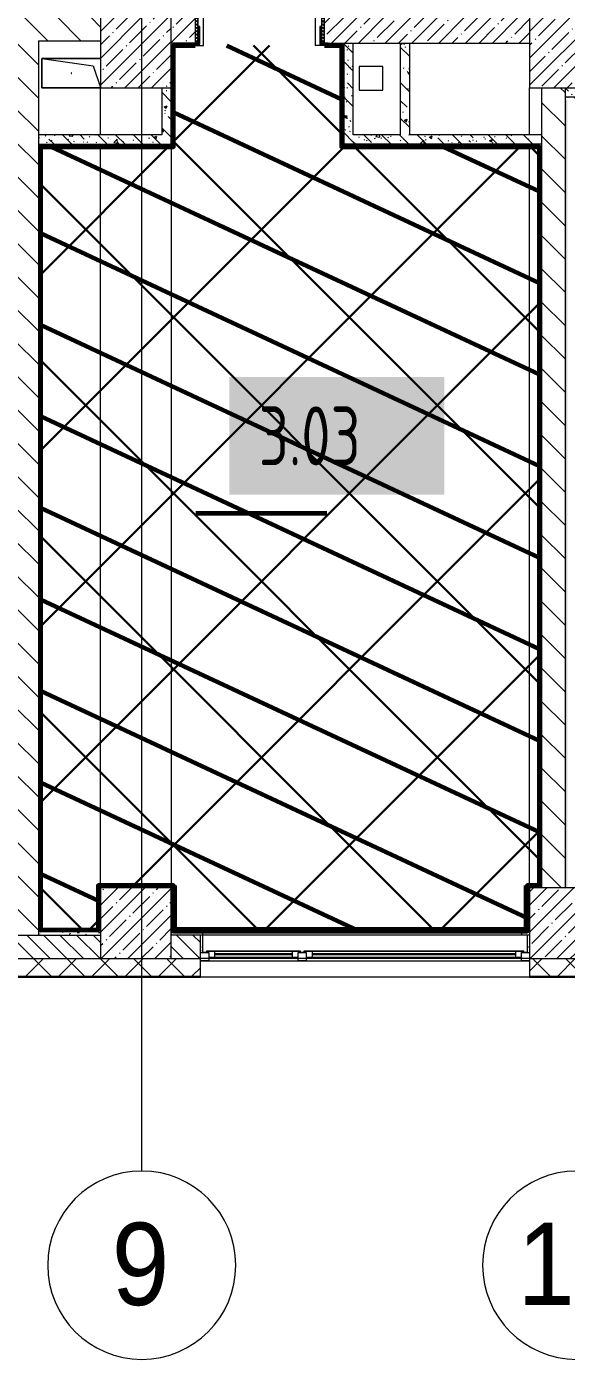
# Model space of a CAD drawing. Header units: millimetres. Extents: x -164500 to 426394, y -51911 to 102118.
# Drawn here: x 314158 to 318750, y -3506 to 7820 of the extents above; entities that cross this region are included whole.
import ezdxf

# ---------------------------------------------------------------- set-up
doc = ezdxf.new("R2010")
doc.units = ezdxf.units.MM
for name, color, linetype, lineweight in [('0) шлифовка', 5, 'Continuous', 60), ('1.4) Плинтус ПЛ-4', 6, 'Continuous', 60), ('5.3) Л-7 Линолеум 4 вып', 230, 'Continuous', 30), ('7.7) Плинтус', 222, 'Continuous', 90), ('A-DOOR-2', 7, 'Continuous', 5), ('A-DOOR-FRAM-2', 7, 'Continuous', 5), ('A-FLOR', 7, 'Continuous', 9), ('A-GENM', 7, 'Continuous', 9), ('A-GLAZ', 7, 'Continuous', 9), ('A-GLAZ-1', 7, 'Continuous', 5), ('A-WALL', 7, 'Continuous', 5), ('I-WALL', 7, 'Continuous', 5), ('S-COLS', 7, 'Continuous', 9), ('S-COLS-1', 7, 'Continuous', 5), ('Оси', 7, 'Continuous', 9), ('Оси-1', 7, 'Continuous', 20)]:
    doc.layers.add(name, color=color, linetype=linetype, lineweight=lineweight)
for name, color, linetype in [('2) защита вин плитк', 6, 'Continuous'), ('3.1) Наливной пол', 3, 'Continuous'), ('3.2.3) Нал-ой пол 4 вып', 3, 'Continuous')]:
    doc.layers.add(name, color=color, linetype=linetype)
for name, color, linetype, lineweight, true_color in [('A-DOOR-FRAM-1', 7, 'Continuous', 5, 0xc0c0c0), ('A-WALL-1', 9, 'Continuous', 5, 0x808080), ('A-WALL-FNSH-1', 9, 'Continuous', 5, 0x808080)]:
    doc.layers.add(name, color=color, linetype=linetype, lineweight=lineweight, true_color=true_color)
doc.styles.add('Arial', font='arial.ttf', dxfattribs={"width": 0.9, "height": 700})
doc.styles.add('СПДС', font='ГОСТ тип А.ttf', dxfattribs={"width": 0.9})
pattern_1 = [(135, (289227.4, 1e-08), (-141.4214, -141.4214), [])]
pattern_2 = [(135, (289227.4, 1e-08), (-150.8683, -150.8683), [213.36, -35.56, 7.112, -35.56]), (135, (289227.4, 150.77), (-150.8683, -150.8683), []), (50, (289227.4, 1e-08), (255.0577, -22.3145), [26.67, -293.37]), (355, (289227.4, 1e-08), (-49.3404, 267.4791), [21.336, -234.696]), (100.451, (289248.66, -1.86), (205.7195, 245.1636), [22.666, -249.326]), (46.184, (289227.4, 71.12), (379.511, -58.86), [40.005, -440.055]), (96.636, (289259.03, 66.2), (332.3634, 346.399), [33.999, -373.989]), (351.184, (289227.4, 71.12), (332.367, 346.3953), [32.004, -352.044]), (21, (289262.96, 53.34), (212.2602, -143.1711), [26.67, -293.37]), (326, (289262.96, 53.34), (86.5224, 257.8632), [21.336, -234.696]), (71.451, (289280.65, 41.4), (298.784, 114.6901), [22.666, -249.326]), (37.5, (289227.4, 1e-08), (4.32385, 118.3775), [6.706, -225.146, 6.706, -231.546, -235.585]), (37.5, (289227.4, 1e-08), (4.32385, 118.3775), [-470.103, 6.706, -228.879]), (7.5, (289227.4, 1e-08), (93.5476, 140.2533), [6.706, -129.134, 6.706, -219.812, -89.789]), (7.5, (289227.4, 1e-08), (93.5476, 140.2533), [-362.356, 6.706, -83.083]), (327.5, (289148.1, 1e-08), (189.82734, -8.0202), [6.706, -82.194, 6.706, -270.662, -368.046]), (327.5, (289148.1, 1e-08), (189.82734, -8.0202), [-366.268, 6.706, -361.34]), (317.5, (289112.54, 1e-08), (207.3811, 35.5976), [6.706, -108.864, 6.706, -177.495, -261.366]), (317.5, (289112.54, 1e-08), (207.3811, 35.5976), [-299.771, 6.706, -254.66])]
pattern_3 = [(0, (289227.4, 1e-08), (243.84, 60.96), [20.117, -162.763, 20.117, -162.763, -975.36]), (0, (289227.4, 1e-08), (243.84, 60.96), [-365.76, 20.117, -345.643, 20.117, -162.763, -426.72]), (0, (289227.4, 1e-08), (243.84, 60.96), [-914.4, 20.117, -101.803, 20.117, -284.683]), (120, (289318.84, 30.48), (-174.71291, 180.69163), [20.117, -162.763, 20.117, -162.763, -975.36]), (120, (289318.84, 30.48), (-174.71291, 180.69163), [-365.76, 20.117, -345.643, 20.117, -162.763, -426.72]), (120, (289318.84, 30.48), (-174.71291, 180.69163), [-914.4, 20.117, -101.803, 20.117, -284.683]), (240, (289349.32, 152.4), (-69.12709, -241.65163), [20.117, -162.763, 20.117, -162.763, -975.36]), (240, (289349.32, 152.4), (-69.12709, -241.65163), [-365.76, 20.117, -345.643, 20.117, -162.763, -426.72]), (240, (289349.32, 152.4), (-69.12709, -241.65163), [-914.4, 20.117, -101.803, 20.117, -284.683])]
pattern_4 = [(45, (292979.4, 11329), (-747.606, 747.606), [])]

# ---------------------------------------------------------------- blocks, each defined once
blk = doc.blocks.new('BSC_Колонна _Прямоугольная - 600х600-23286269-Объем проектирования 3 этажа')
at = {"layer": 'S-COLS-1'}
h = blk.add_hatch(dxfattribs=at)
h.set_pattern_fill('FP_3', color=256, style=0, pattern_type=2)
h.set_pattern_definition([(45, (-29509.74, -7600), (-114.04925, 114.04925), []), (45, (-29395.7, -7600), (-114.04925, 114.04925), [201.613, -40.323, 6.706, -33.617])])
h.paths.add_polyline_path([(-300, -300), (300, -300), (300, 300), (-300, 300), (-300, -1)])
for p, q in [((300, 300), (-300, 300)), ((-300, 300), (-300, -300)), ((300, -300), (300, 300)), ((-300, -300), (300, -300))]:
    blk.add_line(p, q, dxfattribs=at)
blk = doc.blocks.new('BSC_Колонна _Прямоугольная - 600х600-V516-Объем проектирования 3 этажа')
at = {"layer": 'S-COLS-1'}
h = blk.add_hatch(dxfattribs=at)
h.set_pattern_fill('FP_9', color=256, style=0, pattern_type=2)
h.set_pattern_definition([(45, (-25860, -200), (-114.0493, 114.0493), []), (45, (-25745.95, -200), (-114.0493, 114.0493), [201.613, -40.323, 6.706, -33.617])])
h.paths.add_polyline_path([(-123, -300), (300, -300), (300, 300), (-300, 300), (-300, -300)])
for p, q in [((300, 300), (-300, 300)), ((-300, 300), (-300, -300)), ((300, -300), (300, 300)), ((-300, -300), (300, -300))]:
    blk.add_line(p, q, dxfattribs=at)
blk = doc.blocks.new('BSC_Колонна _Прямоугольная - 600х600-V517-Объем проектирования 3 этажа')
at = {"layer": 'S-COLS-1'}
h = blk.add_hatch(dxfattribs=at)
h.set_pattern_fill('FP_10', color=256, style=0, pattern_type=2)
h.set_pattern_definition([(45, (-29509.74, -200), (-114.04925, 114.04925), []), (45, (-29395.7, -200), (-114.04925, 114.04925), [201.613, -40.323, 6.706, -33.617])])
h.paths.add_polyline_path([(-300, -300), (300, -300), (300, 300), (-300, 300), (-300, -215)])
for p, q in [((300, 300), (-300, 300)), ((-300, 300), (-300, -300)), ((300, -300), (300, 300)), ((-300, -300), (300, -300))]:
    blk.add_line(p, q, dxfattribs=at)
blk = doc.blocks.new('BSC_Колонна _Прямоугольная - 600х600-V528-Объем проектирования 3 этажа')
at = {"layer": 'S-COLS-1'}
h = blk.add_hatch(dxfattribs=at)
h.set_pattern_fill('FP_28', color=256, style=0, pattern_type=2)
h.set_pattern_definition([(45, (-25860, -7600), (-114.0493, 114.0493), []), (45, (-25745.95, -7600), (-114.0493, 114.0493), [201.613, -40.323, 6.706, -33.617])])
h.paths.add_polyline_path([(-300, -300), (300, -300), (300, 300), (-300, 300), (-300, -297)])
for p, q in [((300, 300), (-300, 300)), ((-300, 300), (-300, -300)), ((300, -300), (300, 300)), ((-300, -300), (300, -300))]:
    blk.add_line(p, q, dxfattribs=at)
blk = doc.blocks.new('120_Окно_СКБ_2Ст - 120_Окно_СКБ_2Ст 2800х2500_створка_-22445922-Объем проектирования 3 этажа')
at = {"layer": 'A-GLAZ'}
for p, q in [((-1400, -127), (-1400, -57)), ((-1400, -57), (-1330, -57)), ((-1330, -57), (-1330, -127)), ((500, -87), (-1330, -87)), ((-1330, -87), (-1330, -127)), ((-1280, -137), (-1280, -87)), ((450, -137), (450, -87)), ((500, -127), (500, -57)), ((500, -57), (570, -57)), ((500, -127), (500, -87)), ((570, -57), (570, -127)), ((1330, -87), (570, -87)), ((570, -87), (570, -127)), ((620, -137), (620, -87)), ((1280, -137), (1280, -87)), ((1330, -127), (1330, -57)), ((1330, -57), (1400, -57)), ((1330, -127), (1330, -87)), ((1400, -57), (1400, -127)), ((-1330, -127), (-1400, -127)), ((-1330, -127), (-1350, -127)), ((-1350, -127), (-1350, -137)), ((-1350, -137), (520, -137)), ((520, -137), (-1350, -137)), ((570, -127), (500, -127)), ((520, -127), (500, -127)), ((520, -137), (520, -127)), ((570, -127), (550, -127)), ((550, -127), (550, -137)), ((550, -137), (1350, -137)), ((1350, -137), (550, -137)), ((1400, -127), (1330, -127)), ((1350, -127), (1330, -127)), ((1350, -137), (1350, -127))]:
    blk.add_line(p, q, dxfattribs=at)
at = {"layer": 'A-GLAZ-1'}
for p, q in [((1400, -57), (-1400, -57)), ((-1280, -107), (450, -107)), ((620, -107), (1280, -107)), ((-1380, -127), (-1350, -127)), ((450, -117), (-1280, -117)), ((520, -127), (550, -127)), ((1280, -117), (620, -117)), ((1350, -127), (1380, -127))]:
    blk.add_line(p, q, dxfattribs=at)
blk = doc.blocks.new('GM_Отверстие прямоугольное _в плите_ - Отверстие-V621-Объем проектирования 3 этажа')
at = {"layer": 'A-GENM'}
for p, q in [((-125, -250), (-125, 249)), ((-125, 249), (-125, -250)), ((-63, 187), (123, 249)), ((125, 249), (125, -250)), ((125, -250), (125, 249)), ((-125, -250), (-63, 187)), ((125, -250), (-125, -250)), ((-125, -250), (125, -250))]:
    blk.add_line(p, q, dxfattribs=at)
for start, end in [(360, 180), (180, 360)]:
    blk.add_arc((0, 0), 2.5, start, end, dxfattribs=at)
blk = doc.blocks.new('Ось сетки - D8-29747960-Объем проектирования 3 этажа')
at = {"layer": 'Оси-1'}
for start, end in [(360, 180), (180, 360)]:
    blk.add_arc((0, 0), 4, start, end, dxfattribs=at)

msp = doc.modelspace()

# ---------------------------------------------------------------- hatches: boundary and pattern name
at = {"layer": '0) шлифовка', "true_color": 0x2776bb}
h = msp.add_hatch(dxfattribs=at)
h.set_pattern_fill('ANSI31', color=152, scale=222, angle=110)
h.set_pattern_definition([(155, (292979.4, 11329), (-297.882, -638.811), [])])
h.paths.add_polyline_path([(318517.115, 6799), (316836.145, 6799), (316836.145, 7659), (316692.402, 7659), (315408.402, 7659), (315408.402, 6799), (314279.115, 6799), (314279.115, 400), (314279.115, 141), (314766.402, 141), (314766.402, 521), (315408.402, 521), (315408.402, 400), (315408.402, 141), (315657.145, 141), (318374.19, 141), (318416.145, 141), (318416.145, 520.5), (318416.145, 521), (318517.115, 521)])
at = {"layer": '2) защита вин плитк'}
h = msp.add_hatch(dxfattribs=at)
h.set_pattern_fill('ANSI31', color=256, scale=333)
h.set_pattern_definition(pattern_4)
h.paths.add_polyline_path([(318517.115, 6799), (316836.145, 6799), (316836.145, 7659), (316692.402, 7659), (315408.402, 7659), (315408.402, 6799), (314279.115, 6799), (314279.115, 400), (314279.115, 141), (314766.402, 141), (314766.402, 521), (315408.402, 521), (315408.402, 400), (315408.402, 141), (315657.145, 141), (318374.19, 141), (318416.145, 141), (318416.145, 520.5), (318416.145, 521), (318517.115, 521)])
h = msp.add_hatch(dxfattribs=at)
h.set_pattern_fill('ANSI31', color=256, scale=333)
h.set_pattern_definition(pattern_4)
h.paths.add_polyline_path([(318517.115, 6799), (316836.145, 6799), (316836.145, 7659), (316692.402, 7659), (315408.402, 7659), (315408.402, 6799), (314279.115, 6799), (314279.115, 400), (314279.115, 141), (314766.402, 141), (314766.402, 521), (315408.402, 521), (315408.402, 400), (315408.402, 141), (315657.145, 141), (318374.19, 141), (318416.145, 141), (318416.145, 520.5), (318416.145, 521), (318517.115, 521)])
at = {"layer": '3.1) Наливной пол'}
h = msp.add_hatch(dxfattribs=at)
h.set_pattern_fill('ANSI31', color=256, scale=333)
h.set_pattern_definition(pattern_4)
h.paths.add_polyline_path([(318517.115, 6799), (316836.145, 6799), (316836.145, 7659), (316692.402, 7659), (315408.402, 7659), (315408.402, 6799), (314279.115, 6799), (314279.115, 400), (314279.115, 141), (314766.402, 141), (314766.402, 521), (315408.402, 521), (315408.402, 400), (315408.402, 141), (315657.145, 141), (318374.19, 141), (318416.145, 141), (318416.145, 520.5), (318416.145, 521), (318517.115, 521)])
at = {"layer": '3.2.3) Нал-ой пол 4 вып'}
h = msp.add_hatch(dxfattribs=at)
h.set_pattern_fill('ANSI31', color=256, scale=333)
h.set_pattern_definition(pattern_4)
h.paths.add_polyline_path([(318517.115, 6799), (316836.145, 6799), (316836.145, 7659), (316692.402, 7659), (315408.402, 7659), (315408.402, 6799), (314279.115, 6799), (314279.115, 400), (314279.115, 141), (314766.402, 141), (314766.402, 521), (315408.402, 521), (315408.402, 400), (315408.402, 141), (315657.145, 141), (318374.19, 141), (318416.145, 141), (318416.145, 520.5), (318416.145, 521), (318517.115, 521)])
at = {"layer": '5.3) Л-7 Линолеум 4 вып'}
h = msp.add_hatch(dxfattribs=at)
h.set_pattern_fill('ANSI37', color=256, scale=333)
h.set_pattern_definition([(45, (292979.4, 11329), (-747.606, 747.606), []), (135, (292979.4, 11329), (-747.606, -747.606), [])])
h.paths.add_polyline_path([(318517.115, 6799), (316836.145, 6799), (316836.145, 7659), (316692.402, 7659), (315408.402, 7659), (315408.402, 6799), (314279.115, 6799), (314279.115, 400), (314279.115, 141), (314766.402, 141), (314766.402, 521), (315408.402, 521), (315408.402, 400), (315408.402, 141), (315657.145, 141), (318374.19, 141), (318416.145, 141), (318416.145, 520.5), (318416.145, 521), (318517.115, 521)])
at = {"layer": 'A-DOOR-2'}
h = msp.add_hatch(dxfattribs=at)
h.set_pattern_fill('FP_85', color=256, style=0, pattern_type=2)
h.set_pattern_definition([(135, (317881.313, 7964.685), (-14.14214, -14.14214), []), (225, (317881.313, 7964.685), (14.14214, -14.14214), [])])
h.paths.add_polyline_path([(316667.402, 7680), (316692.402, 7680), (316692.402, 7900), (316667.402, 7900)])
at = {"layer": 'A-DOOR-FRAM-2'}
h = msp.add_hatch(dxfattribs=at)
h.set_pattern_fill('FP_86', color=256, style=0, pattern_type=2)
h.set_pattern_definition([(45, (315758.518, 7964.685), (-14.1421, 14.1421), []), (135, (315758.518, 7964.685), (-14.1421, -14.1421), [])])
h.paths.add_polyline_path([(315617.402, 7680), (315617.402, 7900), (315592.402, 7900), (315592.402, 7680)])
at = {"layer": 'A-WALL'}
h = msp.add_hatch(dxfattribs=at)
h.set_pattern_fill('FP_2', color=256, style=0, pattern_type=2)
h.set_pattern_definition([(135, (289227.4, 1e-08), (-70.71068, -70.71068), [])])
h.paths.add_polyline_path([(354546.213, -100), (354637.402, -100), (354637.402, 100), (354387.402, 100), (354387.402, -100), (354528.333, -100)])
h.paths.add_polyline_path([(341887.402, -100), (341886.813, 100), (341637.402, 100), (341637.402, -100), (341886.813, -100)])
h.paths.add_polyline_path([(340237.402, -100), (340237.402, 100), (339487.402, 100), (339487.402, -100), (339983.205, -100)])
h.paths.add_polyline_path([(343987.402, -100), (344737.402, -100), (344737.402, 100), (343987.402, 100)])
h.paths.add_polyline_path([(352937.402, -100), (353487.402, -100), (353487.402, 100), (352937.402, 100)])
h.paths.add_polyline_path([(350837.402, -100), (350837.402, 100), (350637.402, 100), (350637.402, -100)])
h.paths.add_polyline_path([(330987.402, -100), (330987.402, 100), (330367.402, 100), (330367.402, -100)])
h.paths.add_polyline_path([(332137.402, -100), (332137.402, 100), (331887.402, 100), (331887.402, -100)])
h.paths.add_polyline_path([(347037.402, -100), (347037.402, 100), (346137.402, 100), (346137.402, -100), (346509.861, -100)])
h.paths.add_polyline_path([(332637.402, -100), (333537.402, -100), (333537.402, 100), (332637.402, 100), (332637.402, 94.805)])
h.paths.add_polyline_path([(337137.402, -100), (337387.402, -100), (337387.402, 100), (337137.402, 100)])
h.paths.add_polyline_path([(327767.402, -100), (327767.402, 100), (327717.402, 100), (327717.402, -100)])
h.paths.add_polyline_path([(327217.402, -100), (327217.402, 100), (326650.402, 100), (326650.402, -100), (326929.893, -100)])
h.paths.add_polyline_path([(325197.402, -100), (325750.402, -100), (325750.402, 100), (325197.402, 100), (325197.402, -48)])
h.paths.add_polyline_path([(315637.145, -100), (315637.145, 100), (315387.402, 100), (315387.402, -100)])
h.paths.add_polyline_path([(308587.402, -100), (309937.402, -100), (309937.402, 100), (308587.402, 100), (308587.402, -13.913)])
h.paths.add_polyline_path([(311737.402, -100), (311937.402, -100), (311937.402, 100), (311737.402, 100), (311737.402, -91.927)])
h.paths.add_polyline_path([(319037.145, -100), (319210.231, -100), (319210.231, 100), (319037.145, 100), (319037.145, -70.137)])
h.paths.add_polyline_path([(320110.231, -100), (321337.402, -100), (321337.402, 100), (320110.231, 100), (320110.231, -45.711)])
h.paths.add_polyline_path([(323097.402, -100), (323097.402, 100), (322837.402, 100), (322837.402, -100), (322857.402, -100)])
h.paths.add_polyline_path([(314787.402, -100), (314787.402, 100), (314037.402, 100), (314037.402, -100)])
h.paths.add_polyline_path([(311137.402, -100), (311137.402, 100), (310837.402, 100), (310837.402, -100)])
h.paths.add_polyline_path([(304087.402, -100), (304837.402, -100), (304837.402, 100), (304087.402, 100)])
h.paths.add_polyline_path([(305887.402, -100), (305887.402, 100), (305737.402, 100), (305737.402, -100)])
h.paths.add_polyline_path([(299587.145, -100), (300337.402, -100), (300337.402, 100), (299587.145, 100)])
h.paths.add_polyline_path([(301367.402, -100), (301387.402, -100), (301387.402, 100), (301237.402, 100), (301237.402, -100)])
h.paths.add_polyline_path([(296472.165, -100), (296887.402, -100), (296887.402, 100), (296057.402, 100), (296057.402, -100)])
h = msp.add_hatch(dxfattribs=at)
h.set_pattern_fill('FP_24', color=256, style=0, pattern_type=2)
h.set_pattern_definition([(45, (289227.4, 1e-08), (-141.42136, 141.42136), []), (135, (289227.4, 1e-08), (-141.42136, -141.42136), [])])
h.paths.add_polyline_path([(343987.402, -250), (344737.402, -250), (344737.402, -100), (343987.402, -100), (343987.402, -118)])
h.paths.add_polyline_path([(345854.492, -250), (345854.492, -100), (345637.402, -100), (345637.402, -250)])
h.paths.add_polyline_path([(336719.877, -250), (337387.402, -250), (337387.402, -100), (336637.402, -100), (336637.402, -250)])
h.paths.add_polyline_path([(339487.402, -250), (340237.402, -250), (340237.402, -100), (339487.402, -100), (339487.402, -118)])
h.paths.add_polyline_path([(341137.402, -250), (341887.402, -250), (341886.813, -100), (341137.402, -100)])
h.paths.add_polyline_path([(332637.402, -250), (333537.402, -250), (333537.402, -100), (331887.402, -100), (331887.402, -250), (332368.773, -250)])
h.paths.add_polyline_path([(327497.402, -250), (328267.402, -250), (328267.402, -100), (326650.402, -100), (326650.402, -250), (327217.402, -250)])
h.paths.add_polyline_path([(330367.402, -250), (330987.402, -250), (330987.402, -100), (330367.402, -100), (330367.402, -118)])
h.paths.add_polyline_path([(322837.402, -250), (323097.402, -250), (323097.402, -100), (322237.402, -100), (322237.402, -250), (322578.789, -250)])
h.paths.add_polyline_path([(325298.229, -250), (325750.402, -250), (325750.402, -100), (325197.402, -100), (325197.402, -250)])
h.paths.add_polyline_path([(320110.231, -250), (321337.402, -250), (321337.402, -100), (320110.231, -100)])
h.paths.add_polyline_path([(319210.231, -250), (319210.231, -100), (318437.145, -100), (318437.145, -250), (319037.145, -250)])
h.paths.add_polyline_path([(311701.029, -250), (311937.402, -250), (311937.402, -100), (310837.402, -100), (310837.402, -250), (311137.402, -250)])
h.paths.add_polyline_path([(314037.402, -250), (315637.145, -250), (315637.145, -100), (314037.402, -100), (314037.402, -148.744)])
h.paths.add_polyline_path([(305737.402, -250), (306487.402, -250), (306487.402, -100), (305737.402, -100)])
h.paths.add_polyline_path([(309937.402, -250), (309937.402, -100), (308587.402, -100), (308587.402, -250)])
h.paths.add_polyline_path([(299735.493, -250), (300337.402, -250), (300337.402, -100), (299587.145, -100), (299587.145, -250)])
h.paths.add_polyline_path([(301387.402, -250), (301987.402, -250), (301987.402, -100), (301237.402, -100), (301237.402, -250)])
h.paths.add_polyline_path([(304837.402, -250), (304837.402, -100), (304087.402, -100), (304087.402, -250)])
h.paths.add_polyline_path([(296472.165, -250), (297487.145, -250), (297487.145, -100), (296057.402, -100), (296057.402, -250)])
h.paths.add_polyline_path([(289323.766, -250), (292957.402, -250), (292957.402, -100), (288967.402, -100), (288967.402, -250), (289117.402, -250)])
at = {"layer": 'I-WALL'}
h = msp.add_hatch(dxfattribs=at)
h.set_pattern_fill('FP_23', color=256, style=0, pattern_type=2)
h.set_pattern_definition(pattern_1)
h.paths.add_polyline_path([(314787.402, 7700), (314787.402, 7900), (313278.402, 7900), (313278.402, 7700), (314258.115, 7700)])
h.paths.add_polyline_path([(311838.402, 7700), (311838.402, 7900), (311747.402, 7900), (311747.402, 7700)])
h = msp.add_hatch(dxfattribs=at)
h.set_pattern_fill('FP_1', color=256, style=0, pattern_type=2)
h.set_pattern_definition([(45, (289227.4, 1e-08), (-114.04925, 114.04925), []), (45, (289341.45, 1e-08), (-114.04925, 114.04925), [201.612, -40.322, 6.706, -33.617])])
h.paths.add_polyline_path([(317109.211, 7680), (318437.145, 7680), (318437.145, 7900), (316692.402, 7900), (316692.402, 7680), (316987.402, 7680)])
h.paths.add_polyline_path([(315408.402, 7680), (315592.402, 7680), (315592.402, 7900), (315387.402, 7900), (315387.402, 7680), (315407.402, 7680)])
h = msp.add_hatch(dxfattribs=at)
h.set_pattern_fill('FP_23', color=256, style=0, pattern_type=2)
h.set_pattern_definition(pattern_1)
h.paths.add_polyline_path([(314058.115, 100), (314258.115, 100), (314258.115, 7700), (314058.115, 7700), (314058.115, 120)])
h = msp.add_hatch(dxfattribs=at)
h.set_pattern_fill('FP_191', color=256, style=0, pattern_type=2)
h.set_pattern_definition(pattern_3)
h.paths.add_polyline_path([(315407.402, 6800), (315407.402, 7680), (315387.402, 7680), (315387.402, 6800)])
h = msp.add_hatch(dxfattribs=at)
h.set_pattern_fill('FP_191', color=256, style=0, pattern_type=2)
h.set_pattern_definition(pattern_3)
h.paths.add_polyline_path([(315408.402, 7660), (315592.402, 7660), (315592.402, 7672), (315562.402, 7672), (315562.402, 7680), (315407.402, 7680), (315407.725, 7673.548)])
h.paths.add_polyline_path([(316836.145, 7660), (316836.669, 7680), (316722.402, 7680), (316722.402, 7672), (316692.402, 7672), (316692.402, 7660), (316722.402, 7660)])
h = msp.add_hatch(dxfattribs=at)
h.set_pattern_fill('FP_191', color=256, style=0, pattern_type=2)
h.set_pattern_definition(pattern_3)
h.paths.add_polyline_path([(316837.145, 6820), (316857.145, 6820), (316857.145, 7680), (316837.145, 7680), (316837.145, 6900)])
h = msp.add_hatch(dxfattribs=at)
h.set_pattern_fill('FP_41', color=256, style=0, pattern_type=2)
h.set_pattern_definition(pattern_2)
h.paths.add_polyline_path([(316857.145, 6820), (316937.145, 6820), (316937.145, 7680), (316857.145, 7680), (316857.145, 7232.039)])
h = msp.add_hatch(dxfattribs=at)
h.set_pattern_fill('FP_41', color=256, style=0, pattern_type=2)
h.set_pattern_definition(pattern_2)
h.paths.add_polyline_path([(317417.145, 6900), (317417.145, 7680), (317337.145, 7680), (317337.145, 6900)])
h = msp.add_hatch(dxfattribs=at)
h.set_pattern_fill('FP_41', color=256, style=0, pattern_type=2)
h.set_pattern_definition(pattern_2)
h.paths.add_polyline_path([(315345.049, 6820), (315387.402, 6820), (315387.402, 7300), (315307.402, 7300), (315307.402, 6820)])
h = msp.add_hatch(dxfattribs=at)
h.set_pattern_fill('FP_23', color=256, style=0, pattern_type=2)
h.set_pattern_definition(pattern_1)
h.paths.add_polyline_path([(318538.179, 500), (318738.115, 500), (318738.115, 7300), (318538.115, 7300), (318538.115, 500)])
h = msp.add_hatch(dxfattribs=at)
h.set_pattern_fill('FP_41', color=256, style=0, pattern_type=2)
h.set_pattern_definition(pattern_2)
h.paths.add_polyline_path([(318748.641, 7220), (319667.145, 7220), (319667.145, 7300), (318738.115, 7300), (318738.115, 7220)])
h = msp.add_hatch(dxfattribs=at)
h.set_pattern_fill('FP_191', color=256, style=0, pattern_type=2)
h.set_pattern_definition(pattern_3)
h.paths.add_polyline_path([(319037.145, 7200), (319677.145, 7200), (319677.145, 7220), (318738.115, 7220), (318738.115, 7200), (319028.322, 7200)])
h = msp.add_hatch(dxfattribs=at)
h.set_pattern_fill('FP_191', color=256, style=0, pattern_type=2)
h.set_pattern_definition(pattern_3)
h.paths.add_polyline_path([(318738.115, 500), (318758.115, 500), (318758.115, 7199), (318738.115, 7200), (318738.115, 520)])
h = msp.add_hatch(dxfattribs=at)
h.set_pattern_fill('FP_41', color=256, style=0, pattern_type=2)
h.set_pattern_definition(pattern_2)
h.paths.add_polyline_path([(314278.115, 6820), (315307.402, 6820), (315307.402, 6900), (314258.115, 6900), (314258.716, 6820), (314273.402, 6820)])
h = msp.add_hatch(dxfattribs=at)
h.set_pattern_fill('FP_191', color=256, style=0, pattern_type=2)
h.set_pattern_definition(pattern_3)
h.paths.add_polyline_path([(314787.402, 6800), (315387.402, 6800), (315387.402, 6820), (314258.115, 6820), (314258.115, 6800), (314768.402, 6800)])
h = msp.add_hatch(dxfattribs=at)
h.set_pattern_fill('FP_191', color=256, style=0, pattern_type=2)
h.set_pattern_definition(pattern_3)
h.paths.add_polyline_path([(314258.115, 100), (314278.115, 143.618), (314278.115, 6799), (314258.115, 6800), (314258.115, 120)])
h.paths.add_polyline_path([(314278.115, 100), (314278.115, 140), (314258.115, 100)])
h = msp.add_hatch(dxfattribs=at)
h.set_pattern_fill('FP_191', color=256, style=0, pattern_type=2)
h.set_pattern_definition(pattern_3)
h.paths.add_polyline_path([(317187.402, 6800), (318517.115, 6800), (318517.115, 6820), (316837.145, 6820), (316837.145, 6800), (317139.909, 6800)])
h = msp.add_hatch(dxfattribs=at)
h.set_pattern_fill('FP_41', color=256, style=0, pattern_type=2)
h.set_pattern_definition(pattern_2)
h.paths.add_polyline_path([(318518.115, 6820), (318538.115, 6820), (318538.115, 6900), (316937.145, 6900), (316937.145, 6820), (318437.145, 6820)])
h = msp.add_hatch(dxfattribs=at)
h.set_pattern_fill('FP_191', color=256, style=0, pattern_type=2)
h.set_pattern_definition(pattern_3)
h.paths.add_polyline_path([(318538.115, 520), (318538.115, 6820), (318518.115, 6820), (318518.115, 521)])
h = msp.add_hatch(dxfattribs=at)
h.set_pattern_fill('FP_191', color=256, style=0, pattern_type=2)
h.set_pattern_definition(pattern_3)
h.paths.add_polyline_path([(314787.402, 140), (314787.402, 520), (314767.402, 519.232), (314768.402, 140.95)])
h = msp.add_hatch(dxfattribs=at)
h.set_pattern_fill('FP_191', color=256, style=0, pattern_type=2)
h.set_pattern_definition(pattern_3)
h.paths.add_polyline_path([(315407.402, 500), (315407.402, 520), (314787.402, 520), (314787.402, 500), (315387.402, 500)])
h = msp.add_hatch(dxfattribs=at)
h.set_pattern_fill('FP_191', color=256, style=0, pattern_type=2)
h.set_pattern_definition(pattern_3)
h.paths.add_polyline_path([(315387.402, 100), (315407.402, 100), (315407.402, 140), (315393.467, 112.131)])
h.paths.add_polyline_path([(315387.402, 100), (315407.402, 141), (315407.402, 500), (315387.402, 500), (315387.402, 117.411)])
h = msp.add_hatch(dxfattribs=at)
h.set_pattern_fill('FP_191', color=256, style=0, pattern_type=2)
h.set_pattern_definition(pattern_3)
h.paths.add_polyline_path([(318437.145, 140), (318437.145, 520), (318417.145, 520), (318417.145, 141)])
h = msp.add_hatch(dxfattribs=at)
h.set_pattern_fill('FP_191', color=256, style=0, pattern_type=2)
h.set_pattern_definition(pattern_3)
h.paths.add_polyline_path([(314279.053, 100), (314787.402, 100), (314787.402, 140), (314278.115, 140), (314278.115, 100)])
h = msp.add_hatch(dxfattribs=at)
h.set_pattern_fill('FP_191', color=256, style=0, pattern_type=2)
h.set_pattern_definition(pattern_3)
h.paths.add_polyline_path([(318437.145, 100), (318437.145, 140), (318367.145, 140), (318367.145, 100), (318417.145, 100)])
h.paths.add_polyline_path([(315407.402, 100), (315657.145, 100), (315657.145, 140), (315407.402, 140), (315407.402, 120)])
h = msp.add_hatch(dxfattribs=at)
h.set_pattern_fill('FP_191', color=256, style=0, pattern_type=2)
h.set_pattern_definition(pattern_3)
h.paths.add_polyline_path([(315637.145, -48), (315657.145, -48), (315657.145, 100), (315637.145, 100)])
h = msp.add_hatch(dxfattribs=at)
h.set_pattern_fill('FP_191', color=256, style=0, pattern_type=2)
h.set_pattern_definition(pattern_3)
h.paths.add_polyline_path([(318417.145, -48), (318437.145, -48), (318437.145, 100), (318417.145, 100), (318417.145, -38)])

# ---------------------------------------------------------------- linework, layer by layer
at = {"layer": '0) шлифовка'}
msp.add_lwpolyline([(315596.869, 3684.251), (316711.816, 3684.251)], dxfattribs=at)
at = {"layer": '1.4) Плинтус ПЛ-4'}
for points in [[(315668.955, 141), (315407.402, 140), (315407.402, 520), (314766.402, 520), (314766.402, 140), (314278.115, 140), (314279.115, 6799), (315407.402, 6799), (315408.402, 7659), (315592.402, 7659)], [(316692.402, 7659), (316836.145, 7659), (316836.145, 6799), (318517.115, 6799), (318517.115, 521), (318417.145, 520), (318417.145, 141)]]:
    msp.add_lwpolyline(points, dxfattribs=at)
at = {"layer": '7.7) Плинтус'}
msp.add_lwpolyline([(315408.402, 521), (315408.402, 140), (318417.145, 141), (318417.145, 520)], dxfattribs=at)
at = {"layer": 'A-DOOR-FRAM-1'}
for p, q in [((315592.402, 7900), (315592.402, 7680)), ((315617.402, 7680), (315617.402, 7900)), ((315632.402, 7820), (315617.402, 7820)), ((315617.402, 7820), (315617.402, 7680)), ((315632.402, 7680), (315632.402, 7820)), ((316667.402, 7820), (316652.402, 7820)), ((316652.402, 7820), (316652.402, 7680)), ((316667.402, 7900), (316667.402, 7680)), ((316667.402, 7680), (316667.402, 7820)), ((316692.402, 7680), (316692.402, 7900)), ((315632.402, 7680), (315562.402, 7680)), ((315562.402, 7680), (315562.402, 7672)), ((315562.402, 7672), (315632.402, 7672)), ((315592.402, 7680), (315617.402, 7680)), ((315617.402, 7680), (315632.402, 7680)), ((315632.402, 7672), (315632.402, 7680)), ((316652.402, 7680), (316667.402, 7680)), ((316722.402, 7680), (316652.402, 7680)), ((316652.402, 7680), (316652.402, 7672)), ((316652.402, 7672), (316722.402, 7672)), ((316667.402, 7680), (316692.402, 7680)), ((316722.402, 7672), (316722.402, 7680))]:
    msp.add_line(p, q, dxfattribs=at)
at = {"layer": 'A-FLOR'}
for p, q in [((315662.402, 7660), (315662.402, 7900)), ((316612.402, 7920), (316612.402, 7660)), ((315408.402, 6800), (315408.402, 7660)), ((315408.402, 7660), (315662.402, 7660)), ((316836.145, 7660), (316612.402, 7660)), ((316837.145, 7660), (316837.145, 6800)), ((317187.402, 7480), (316987.402, 7480)), ((316987.402, 7480), (316987.402, 7280)), ((317187.402, 7280), (317187.402, 7480)), ((314787.402, 6900), (314787.402, 7300)), ((314788.115, 7300), (315307.402, 7300)), ((316987.402, 7280), (317187.402, 7280)), ((318437.145, 6900), (318437.145, 7300)), ((318437.145, 7300), (318538.115, 7300)), ((314273.402, 6800), (315407.402, 6800)), ((314787.402, 520), (314787.402, 6800)), ((315387.402, 6800), (315387.402, 520)), ((316837.145, 6800), (318517.115, 6800)), ((318437.145, 520), (318437.145, 6800)), ((318518.115, 6800), (318518.115, 521)), ((315407.402, 520), (314768.402, 520)), ((315407.402, 270.587), (315407.402, 520)), ((318518.115, 520), (318417.145, 520)), ((318417.145, 520), (318417.145, 141)), ((314767.402, 140), (314278.115, 140)), ((318417.145, 140), (315407.402, 140))]:
    msp.add_line(p, q, dxfattribs=at)
at = {"layer": 'A-WALL'}
for p, q in [((314258.115, 7700), (314258.115, 100)), ((315562.402, 7680), (315387.402, 7680)), ((315407.402, 6800), (315407.402, 7660)), ((315408.402, 7660), (315407.402, 7660)), ((316722.402, 7680), (316837.145, 7680)), ((316836.145, 7660), (316837.145, 7660)), ((318538.115, 7300), (318538.115, 500)), ((314278.115, 6800), (314278.115, 140)), ((316837.145, 6800), (316837.145, 6800)), ((318538.115, 6820), (316857.145, 6820)), ((318517.115, 6800), (318518.115, 6800)), ((318518.115, 521), (318518.115, 520)), ((314278.115, 100), (314787.402, 100)), ((315657.145, 100), (315387.402, 100)), ((311737.402, -100), (314787.402, -100)), ((315387.402, -100), (315637.145, -100)), ((314037.402, -250), (315637.145, -250)), ((314037.402, -253), (315637.145, -253)), ((318437.145, -258), (315637.145, -258)), ((318437.145, -250), (319210.231, -250)), ((318437.145, -253), (319210.231, -253))]:
    msp.add_line(p, q, dxfattribs=at)
at = {"layer": 'A-WALL-1'}
for p, q in [((314258.115, 7700), (314787.402, 7700)), ((315592.402, 7660), (315592.402, 7672)), ((316692.402, 7672), (316692.402, 7660)), ((316837.145, 7680), (318437.145, 7680)), ((316857.145, 7680), (316857.145, 6820)), ((316937.145, 6900), (316937.145, 7680)), ((317337.145, 7680), (317337.145, 6900)), ((317417.145, 6900), (317417.145, 7680)), ((315307.402, 7300), (315307.402, 6900)), ((315387.402, 6820), (315387.402, 7300)), ((318738.115, 7300), (318738.115, 500)), ((319677.145, 7220), (318738.115, 7220)), ((315307.402, 6900), (314258.115, 6900)), ((314258.115, 6820), (315387.402, 6820)), ((314278.115, 6800), (315407.402, 6800)), ((317337.145, 6900), (316937.145, 6900)), ((318538.115, 6900), (317417.145, 6900)), ((314768.402, 520), (314767.402, 520)), ((314767.402, 400), (314767.402, 140)), ((315407.402, 140), (315407.402, 270.587)), ((315657.145, 100), (315657.145, 140)), ((318367.145, 140), (318367.145, 100)), ((318417.145, 141), (318417.145, 140)), ((311757.402, 100), (314278.115, 100)), ((315637.145, -250), (315637.145, 100)), ((315657.145, 100), (315637.145, 100)), ((315657.145, -48), (315657.145, 100)), ((318437.145, 100), (318367.145, 100)), ((318417.145, 100), (318417.145, -48)), ((315637.145, -48), (315657.145, -48)), ((318417.145, -48), (318437.145, -48)), ((318437.145, -100), (318437.145, -250))]:
    msp.add_line(p, q, dxfattribs=at)
at = {"layer": 'A-WALL-FNSH-1'}
for p, q in [((315408.402, 7659), (315592.402, 7659)), ((315592.402, 7659), (315592.402, 7660)), ((316692.402, 7660), (316692.402, 7659)), ((316692.402, 7659), (316836.145, 7659)), ((316836.145, 7659), (316836.145, 6799)), ((314279.115, 6799), (315408.402, 6799)), ((314279.115, 400), (314279.115, 6799)), ((315408.402, 6799), (315408.402, 6800)), ((316836.145, 6799), (318517.115, 6799)), ((318517.115, 6799), (318517.115, 521)), ((314766.402, 521), (314766.402, 400)), ((315408.402, 521), (314766.402, 521)), ((314767.402, 400), (314767.402, 520)), ((315408.402, 400), (315408.402, 521)), ((318416.145, 521), (318416.145, 400)), ((318517.115, 521), (318416.145, 521)), ((314278.115, 400), (314279.115, 400)), ((314766.402, 400), (314767.402, 400)), ((315407.402, 400), (315408.402, 400)), ((318416.145, 400), (318417.145, 400)), ((314767.402, 141), (314278.115, 141)), ((315657.145, 141), (315407.402, 141)), ((315657.145, 140), (315657.145, 141)), ((318417.145, 141), (318374.19, 141)), ((318374.19, 141), (318374.19, 140)), ((315658.145, 100), (315657.145, 100)), ((315658.145, -48), (315658.145, 100)), ((318416.145, 100), (318416.145, -48)), ((315657.145, -48), (315658.145, -48)), ((318416.145, -48), (318417.145, -48)), ((314037.402, -258), (315637.145, -258)), ((315637.145, -258), (315637.145, -250)), ((318437.145, -250), (318437.145, -258)), ((318437.145, -258), (319210.231, -258))]:
    msp.add_line(p, q, dxfattribs=at)
at = {"layer": 'I-WALL'}
for p, q in [((315657.145, 141), (318374.19, 141)), ((318367.145, 100), (315657.145, 100)), ((318437.145, -100), (315637.145, -100))]:
    msp.add_line(p, q, dxfattribs=at)
at = {"layer": 'Оси'}
msp.add_lwpolyline([(315137.402, -1906.259), (315137.402, 3093.741), (315137.402, 22398.071), (315137.402, 27398.071)], dxfattribs=at)

# ---------------------------------------------------------------- block references
at = {"layer": 'A-GENM', "rotation": 269.9999999999998}
msp.add_blockref('GM_Отверстие прямоугольное _в плите_ - Отверстие-V621-Объем проектирования 3 этажа', (314538.115, 7425), dxfattribs=at)
at = {"layer": 'A-GLAZ', "color": 3, "rotation": 180}
msp.add_blockref('120_Окно_СКБ_2Ст - 120_Окно_СКБ_2Ст 2800х2500_створка_-22445922-Объем проектирования 3 этажа', (317037.145, -175), dxfattribs=at)
at = {"layer": 'S-COLS'}
for name, p in [('BSC_Колонна _Прямоугольная - 600х600-V528-Объем проектирования 3 этажа', (315087.402, 7600)), ('BSC_Колонна _Прямоугольная - 600х600-23286269-Объем проектирования 3 этажа', (318737.145, 7600)), ('BSC_Колонна _Прямоугольная - 600х600-V516-Объем проектирования 3 этажа', (315087.402, 200)), ('BSC_Колонна _Прямоугольная - 600х600-V517-Объем проектирования 3 этажа', (318737.145, 200))]:
    msp.add_blockref(name, p, dxfattribs=at)
at = {"layer": 'Оси-1', "xscale": 199.9999999999999, "yscale": 199.9999999999999, "zscale": 199.9999999999999}
for p in [(315137.402, -2706.259), (318837.402, -2706.259)]:
    msp.add_blockref('Ось сетки - D8-29747960-Объем проектирования 3 этажа', p, dxfattribs=at)

# ---------------------------------------------------------------- texts
at = {"insert": (316133.101, 4592.023), "char_height": 500, "width": 1327.5945, "attachment_point": 1, "style": 'СПДС', "bg_fill": 1, "box_fill_scale": 1.5, "bg_fill_color": 7, "bg_fill_true_color": 16777215, "bg_fill_transparency": 0}
msp.add_mtext('3.03', dxfattribs=at)
at = {"layer": 'Оси', "char_height": 700, "attachment_point": 1, "style": 'Arial'}
for s, insert, width in [('\\fArial|b0|i0|c204|p34|;\\W.9;9', (314882.37, -2344.965), 606.07575), ('10', (318332.17, -2344.965), 1212.1515)]:
    msp.add_mtext(s, dxfattribs=dict(at, insert=insert, width=width))

doc.saveas('drawing.dxf')
